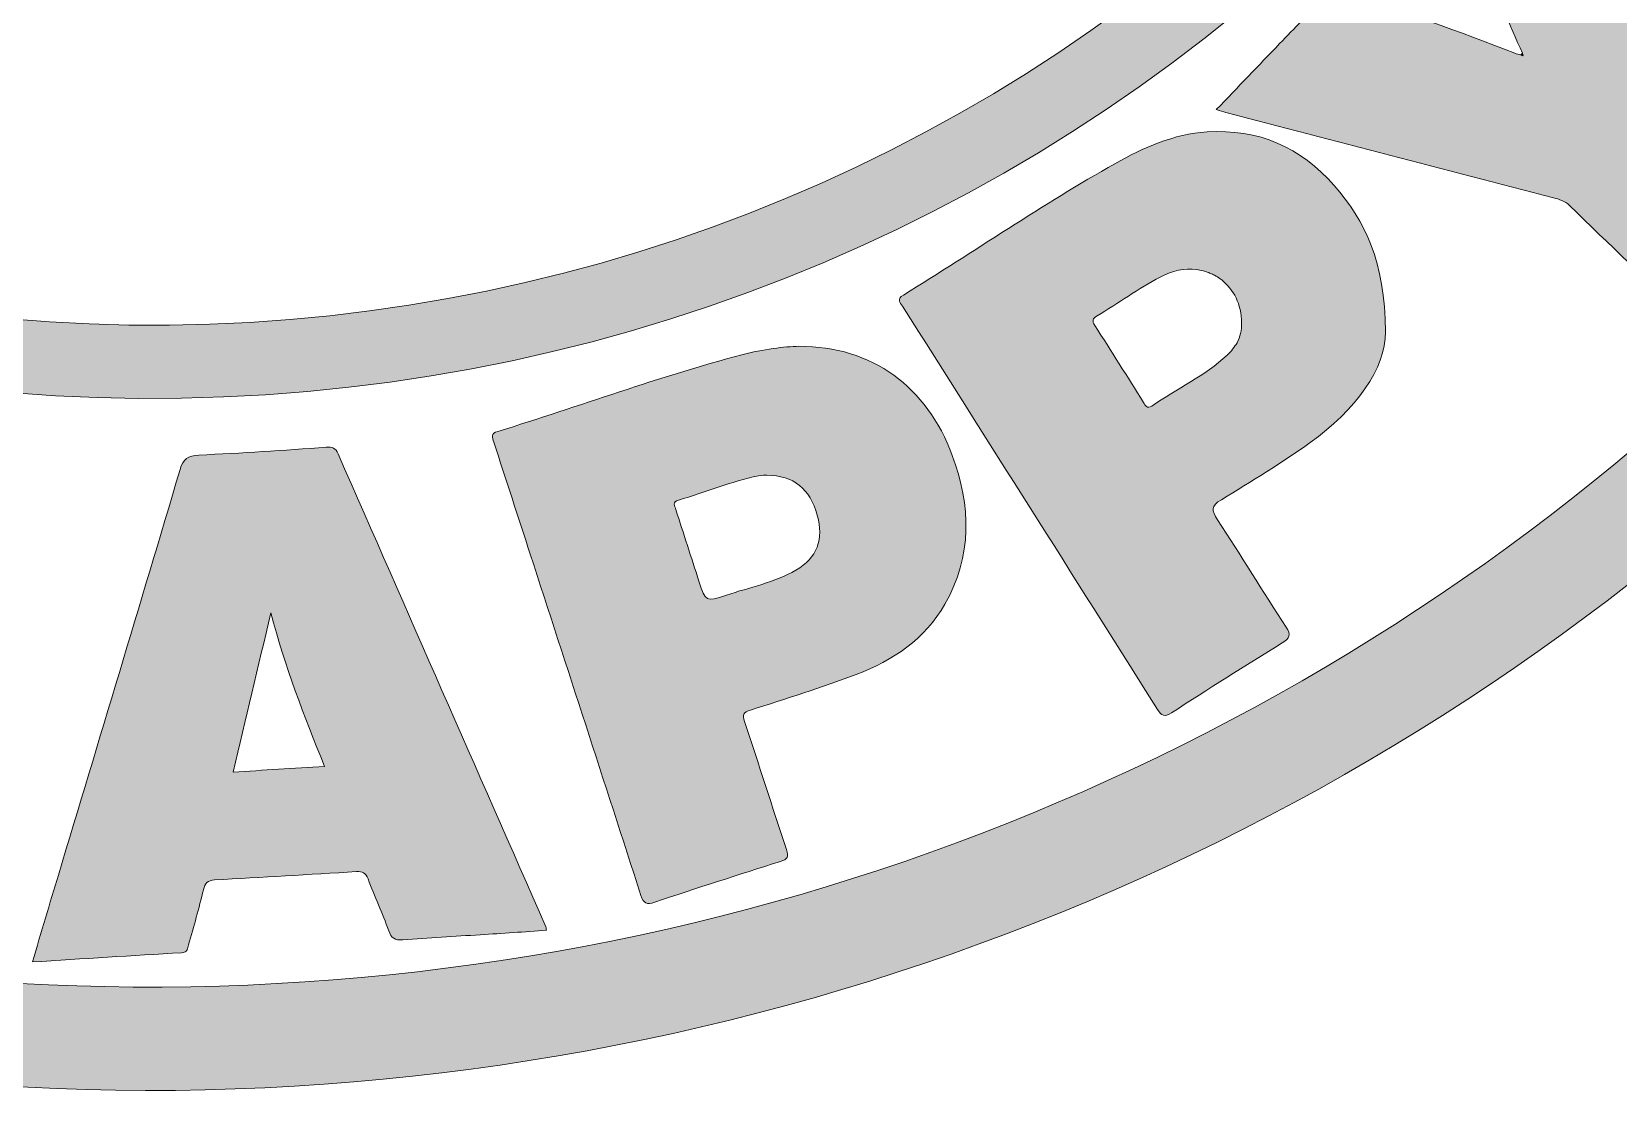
# Model space of a CAD drawing. Extents: x 605 to 1358, y -1353 to -598.
# Drawn here: x 962.8 to 1212.9, y -1352.7 to -1182.9 of the extents above; entities that cross this region are included whole.
import ezdxf

# ---------------------------------------------------------------- set-up
doc = ezdxf.new("R2010")
doc.units = 0
doc.header["$MEASUREMENT"] = 0
doc.layers.add('katman 1', color=7, linetype='Continuous')

# ---------------------------------------------------------------- blocks, each defined once
blk = doc.blocks.new('block 3')
at = {"layer": 'katman 1', "true_color": 0x019245}
h = blk.add_hatch(color=114, dxfattribs=at)
h.dxf.hatch_style = 2
edge = h.paths.add_edge_path()
edge.add_spline(control_points=[(1358, -973.69), (1356.44, -1196.09), (1178.07, -1352.72), (975.94, -1349.87), (778.88, -1347.08), (605.19, -1183.68), (607.86, -971.9), (610.63, -751.49), (787.99, -599.64), (984.27, -599.02), (1176.5, -598.42), (1357.78, -755.34), (1358, -973.69)], knot_values=[0, 0, 0, 0, 1, 1, 1, 2, 2, 2, 3, 3, 3, 4, 4, 4, 4], degree=3, periodic=1)
edge = h.paths.add_edge_path()
edge.add_spline(control_points=[(984.3, -615.31), (794.83, -615.85), (625.67, -763.08), (624.1, -974.09), (622.6, -1174.7), (787.84, -1332.32), (978.77, -1333.59), (1172.47, -1334.87), (1337.84, -1185.28), (1341.53, -979.6), (1345.3, -768.94), (1170.95, -614.76), (984.3, -615.31)], knot_values=[0, 0, 0, 0, 1, 1, 1, 2, 2, 2, 3, 3, 3, 4, 4, 4, 4], degree=3, periodic=1)
h = blk.add_hatch(color=114, dxfattribs=at)
h.dxf.hatch_style = 2
edge = h.paths.add_edge_path()
edge.add_spline(control_points=[(716.8, -975.76), (717.46, -817.33), (844.55, -707.15), (986.63, -708.22), (1123.63, -709.25), (1251.68, -822.63), (1248.77, -978.51), (1245.91, -1131.71), (1122.65, -1241.81), (979.66, -1240.73), (838.75, -1239.68), (716.87, -1123.97), (716.8, -975.76)], knot_values=[0, 0, 0, 0, 1, 1, 1, 2, 2, 2, 3, 3, 3, 4, 4, 4, 4], degree=3, periodic=1)
edge = h.paths.add_edge_path()
edge.add_spline(control_points=[(728.45, -975.71), (728.16, -1116.35), (844.05, -1227.18), (978.06, -1229.15), (1114.75, -1231.16), (1235.25, -1125.75), (1237.21, -976.88), (1239.16, -827.89), (1116.54, -721.68), (988.23, -719.82), (851.58, -717.84), (728.7, -824.15), (728.45, -975.71)], knot_values=[0, 0, 0, 0, 1, 1, 1, 2, 2, 2, 3, 3, 3, 4, 4, 4, 4], degree=3, periodic=1)
h = blk.add_hatch(color=114, dxfattribs=at)
h.dxf.hatch_style = 2
edge = h.paths.add_edge_path()
edge.add_spline(control_points=[(1197.83, -1186.26), (1193.68, -1177.21), (1190.31, -1167.84), (1186.92, -1158.49), (1186.5, -1157.34), (1186.55, -1156.62), (1187.49, -1155.66), (1192.87, -1150.19), (1198.14, -1144.62), (1203.47, -1139.1), (1203.8, -1138.75), (1204.06, -1138.24), (1204.77, -1138.2), (1207.38, -1146.71), (1209.97, -1155.23), (1212.59, -1163.75), (1215.35, -1172.78), (1218.14, -1181.8), (1220.86, -1190.84), (1221.22, -1192.06), (1221.83, -1193), (1222.73, -1193.86), (1228.73, -1199.61), (1234.69, -1205.4), (1240.71, -1211.13), (1241.49, -1211.88), (1241.8, -1212.23), (1240.87, -1213.17), (1235.98, -1218.13), (1231.15, -1223.15), (1226.37, -1228.22), (1225.43, -1229.22), (1224.89, -1229.33), (1223.85, -1228.31), (1217.69, -1222.27), (1211.43, -1216.32), (1205.25, -1210.3), (1204.5, -1209.58), (1203.65, -1209.32), (1202.72, -1209.08), (1185.5, -1204.6), (1168.27, -1200.12), (1151.04, -1195.63), (1150.61, -1195.52), (1150.19, -1195.37), (1149.55, -1195.17), (1152.95, -1191.63), (1156.24, -1188.19), (1159.54, -1184.76), (1161.84, -1182.36), (1164.21, -1180.02), (1166.42, -1177.53), (1167.5, -1176.31), (1168.42, -1176.05), (1170, -1176.62), (1178.89, -1179.79), (1187.86, -1182.77), (1196.62, -1186.29), (1196.91, -1186.41), (1197.23, -1186.45), (1197.54, -1186.53), (1197.67, -1186.58), (1197.79, -1186.63), (1197.92, -1186.69), (1197.88, -1186.55), (1197.85, -1186.41), (1197.83, -1186.26)], knot_values=[0, 0, 0, 0, 1, 1, 1, 2, 2, 2, 3, 3, 3, 4, 4, 4, 5, 5, 5, 6, 6, 6, 7, 7, 7, 8, 8, 8, 9, 9, 9, 10, 10, 10, 11, 11, 11, 12, 12, 12, 13, 13, 13, 14, 14, 14, 15, 15, 15, 16, 16, 16, 17, 17, 17, 18, 18, 18, 19, 19, 19, 20, 20, 20, 21, 21, 21, 22, 22, 22, 22], degree=3, periodic=1)
at = {"layer": 'katman 1', "true_color": 0xfdfdfd}
h = blk.add_hatch(color=7, dxfattribs=at)
h.dxf.hatch_style = 2
edge = h.paths.add_edge_path()
edge.add_spline(control_points=[(1197.83, -1186.26), (1197.85, -1186.41), (1197.88, -1186.55), (1197.9, -1186.7), (1197.77, -1186.65), (1197.65, -1186.59), (1197.52, -1186.53), (1197.62, -1186.45), (1197.73, -1186.35), (1197.83, -1186.26)], knot_values=[0, 0, 0, 0, 1, 1, 1, 2, 2, 2, 3, 3, 3, 3], degree=3, periodic=1)
at = {"layer": 'katman 1', "true_color": 0x019245}
h = blk.add_hatch(color=114, dxfattribs=at)
h.dxf.hatch_style = 2
edge = h.paths.add_edge_path()
edge.add_spline(control_points=[(1168.14, -1207.16), (1162.87, -1201.11), (1156.17, -1198.16), (1148.1, -1198.69), (1142.82, -1199.03), (1138.07, -1201.16), (1133.56, -1203.71), (1122.15, -1210.14), (1111.36, -1217.58), (1100.21, -1224.42), (1099.1, -1225.1), (1099.68, -1225.57), (1100.07, -1226.18), (1113.49, -1247.39), (1126.9, -1268.59), (1140.29, -1289.81), (1140.95, -1290.86), (1141.39, -1291.03), (1142.48, -1290.33), (1148.27, -1286.59), (1154.1, -1282.9), (1159.96, -1279.28), (1161.14, -1278.55), (1161.37, -1278.06), (1160.55, -1276.81), (1156.89, -1271.19), (1153.4, -1265.47), (1149.73, -1259.86), (1148.77, -1258.4), (1148.68, -1257.71), (1150.35, -1256.71), (1155.1, -1253.83), (1159.85, -1250.92), (1164.35, -1247.69), (1171.48, -1242.58), (1176.32, -1236.03), (1176.23, -1230.22), (1176.16, -1219.11), (1173.02, -1212.74), (1168.14, -1207.16)], knot_values=[0, 0, 0, 0, 1, 1, 1, 2, 2, 2, 3, 3, 3, 4, 4, 4, 5, 5, 5, 6, 6, 6, 7, 7, 7, 8, 8, 8, 9, 9, 9, 10, 10, 10, 11, 11, 11, 12, 12, 12, 13, 13, 13, 13], degree=3, periodic=1)
edge = h.paths.add_edge_path()
edge.add_spline(control_points=[(1152.82, -1231.94), (1152.42, -1232.65), (1151.89, -1233.3), (1151.26, -1233.9), (1147.72, -1237.19), (1143.32, -1239.22), (1139.38, -1241.94), (1138.63, -1242.46), (1138.38, -1241.83), (1138.08, -1241.36), (1135.52, -1237.31), (1132.98, -1233.24), (1130.39, -1229.22), (1129.9, -1228.48), (1130.07, -1228.14), (1130.75, -1227.72), (1134.07, -1225.69), (1137.27, -1223.43), (1140.69, -1221.58), (1142.63, -1220.53), (1144.61, -1220.18), (1146.41, -1220.41), (1146.77, -1220.45), (1147.13, -1220.52), (1147.47, -1220.61), (1147.77, -1220.68), (1148.06, -1220.78), (1148.35, -1220.89), (1148.45, -1220.93), (1148.53, -1220.97), (1148.63, -1221), (1148.85, -1221.1), (1149.06, -1221.2), (1149.27, -1221.31), (1149.58, -1221.48), (1149.89, -1221.66), (1150.18, -1221.88), (1150.25, -1221.93), (1150.33, -1221.99), (1150.4, -1222.04), (1152.29, -1223.53), (1153.52, -1225.89), (1153.53, -1228.81), (1153.58, -1229.98), (1153.31, -1231.02), (1152.82, -1231.94)], knot_values=[0, 0, 0, 0, 1, 1, 1, 2, 2, 2, 3, 3, 3, 4, 4, 4, 5, 5, 5, 6, 6, 6, 7, 7, 7, 8, 8, 8, 9, 9, 9, 10, 10, 10, 11, 11, 11, 12, 12, 12, 13, 13, 13, 14, 14, 14, 15, 15, 15, 15], degree=3, periodic=1)
h = blk.add_hatch(color=114, dxfattribs=at)
h.dxf.hatch_style = 2
edge = h.paths.add_edge_path()
edge.add_spline(control_points=[(1107.91, -1249.72), (1103.89, -1238.89), (1095.37, -1232.51), (1083.7, -1232.51), (1081.51, -1232.54), (1078.08, -1232.98), (1074.74, -1233.85), (1061.71, -1237.26), (1049.1, -1242), (1036.24, -1245.94), (1035.12, -1246.28), (1035.34, -1246.84), (1035.61, -1247.64), (1037.54, -1253.51), (1039.44, -1259.4), (1041.36, -1265.28), (1047.19, -1283.23), (1053.03, -1301.18), (1058.82, -1319.14), (1059.25, -1320.46), (1059.74, -1320.62), (1060.99, -1320.21), (1067.58, -1318), (1074.2, -1315.87), (1080.83, -1313.77), (1081.91, -1313.43), (1082.16, -1313.06), (1081.77, -1311.89), (1079.52, -1305.18), (1077.4, -1298.43), (1075.17, -1291.72), (1074.82, -1290.66), (1074.93, -1290.26), (1076.1, -1289.89), (1081.69, -1288.11), (1087.3, -1286.36), (1092.78, -1284.27), (1098.55, -1282.07), (1103.61, -1278.72), (1106.76, -1273.18), (1111.07, -1265.59), (1110.87, -1257.7), (1107.91, -1249.72)], knot_values=[0, 0, 0, 0, 1, 1, 1, 2, 2, 2, 3, 3, 3, 4, 4, 4, 5, 5, 5, 6, 6, 6, 7, 7, 7, 8, 8, 8, 9, 9, 9, 10, 10, 10, 11, 11, 11, 12, 12, 12, 13, 13, 13, 14, 14, 14, 14], degree=3, periodic=1)
edge = h.paths.add_edge_path()
edge.add_spline(control_points=[(1083.25, -1267.82), (1079.84, -1269.78), (1075.97, -1270.53), (1072.3, -1271.77), (1069.01, -1272.88), (1069.01, -1272.85), (1067.96, -1269.57), (1066.76, -1265.8), (1065.54, -1262.04), (1064.33, -1258.28), (1064.14, -1257.7), (1063.72, -1257.06), (1064.72, -1256.77), (1068.94, -1255.54), (1073.02, -1253.84), (1077.34, -1252.93), (1077.89, -1252.81), (1078.48, -1252.86), (1078.65, -1252.86), (1082.92, -1252.86), (1085.49, -1255), (1086.63, -1259.16), (1087.69, -1262.98), (1086.62, -1265.88), (1083.25, -1267.82)], knot_values=[0, 0, 0, 0, 1, 1, 1, 2, 2, 2, 3, 3, 3, 4, 4, 4, 5, 5, 5, 6, 6, 6, 7, 7, 7, 8, 8, 8, 8], degree=3, periodic=1)
h = blk.add_hatch(color=114, dxfattribs=at)
h.dxf.hatch_style = 2
edge = h.paths.add_edge_path()
edge.add_spline(control_points=[(1043.84, -1324.1), (1032.91, -1299.23), (1021.97, -1274.36), (1011.07, -1249.49), (1010.66, -1248.53), (1010.15, -1248.37), (1009.2, -1248.44), (1002.51, -1248.9), (995.82, -1249.38), (989.12, -1249.67), (987.35, -1249.75), (986.64, -1250.29), (986.14, -1251.97), (979.79, -1273.3), (973.36, -1294.61), (966.95, -1315.92), (965.59, -1320.42), (964.26, -1324.93), (962.85, -1329.64), (970.85, -1329.13), (978.61, -1328.63), (986.39, -1328.19), (987.35, -1328.14), (987.33, -1327.48), (987.49, -1326.92), (988.3, -1324.03), (989.14, -1321.16), (989.82, -1318.24), (990.06, -1317.17), (990.48, -1316.76), (991.57, -1316.7), (999.03, -1316.29), (1006.49, -1315.85), (1013.95, -1315.37), (1014.92, -1315.31), (1015.42, -1315.58), (1015.78, -1316.54), (1016.8, -1319.29), (1018.05, -1321.96), (1019.05, -1324.71), (1019.47, -1325.9), (1020.04, -1326.23), (1021.25, -1326.13), (1025.32, -1325.81), (1029.41, -1325.61), (1033.49, -1325.34), (1036.96, -1325.12), (1040.43, -1324.88), (1043.92, -1324.64), (1043.87, -1324.34), (1043.88, -1324.21), (1043.84, -1324.1)], knot_values=[0, 0, 0, 0, 1, 1, 1, 2, 2, 2, 3, 3, 3, 4, 4, 4, 5, 5, 5, 6, 6, 6, 7, 7, 7, 8, 8, 8, 9, 9, 9, 10, 10, 10, 11, 11, 11, 12, 12, 12, 13, 13, 13, 14, 14, 14, 15, 15, 15, 16, 16, 16, 17, 17, 17, 17], degree=3, periodic=1)
edge = h.paths.add_edge_path()
edge.add_spline(control_points=[(994.53, -1299.68), (996.5, -1291.34), (998.43, -1283.13), (1000.46, -1274.55), (1002.68, -1283.02), (1005.7, -1290.79), (1008.93, -1298.79), (1003.98, -1299.1), (999.34, -1299.38), (994.53, -1299.68)], knot_values=[0, 0, 0, 0, 1, 1, 1, 2, 2, 2, 3, 3, 3, 3], degree=3, periodic=1)
at = {"layer": 'katman 1', "lineweight": 0}
for points, knots in [([(1358, -973.69), (1356.44, -1196.09), (1178.07, -1352.72), (975.94, -1349.87), (778.88, -1347.08), (605.19, -1183.68), (607.86, -971.9), (610.63, -751.49), (787.99, -599.64), (984.27, -599.02), (1176.5, -598.42), (1357.78, -755.34), (1358, -973.69)], [0, 0, 0, 0, 1, 1, 1, 2, 2, 2, 3, 3, 3, 4, 4, 4, 4]), ([(984.3, -615.31), (794.83, -615.85), (625.67, -763.08), (624.1, -974.09), (622.6, -1174.7), (787.84, -1332.32), (978.77, -1333.59), (1172.47, -1334.87), (1337.84, -1185.28), (1341.53, -979.6), (1345.3, -768.94), (1170.95, -614.76), (984.3, -615.31)], [0, 0, 0, 0, 1, 1, 1, 2, 2, 2, 3, 3, 3, 4, 4, 4, 4]), ([(716.8, -975.76), (717.46, -817.33), (844.55, -707.15), (986.63, -708.22), (1123.63, -709.25), (1251.68, -822.63), (1248.77, -978.51), (1245.91, -1131.71), (1122.65, -1241.81), (979.66, -1240.73), (838.75, -1239.68), (716.87, -1123.97), (716.8, -975.76)], [0, 0, 0, 0, 1, 1, 1, 2, 2, 2, 3, 3, 3, 4, 4, 4, 4]), ([(728.45, -975.71), (728.16, -1116.35), (844.05, -1227.18), (978.06, -1229.15), (1114.75, -1231.16), (1235.25, -1125.75), (1237.21, -976.88), (1239.16, -827.89), (1116.54, -721.68), (988.23, -719.82), (851.58, -717.84), (728.7, -824.15), (728.45, -975.71)], [0, 0, 0, 0, 1, 1, 1, 2, 2, 2, 3, 3, 3, 4, 4, 4, 4]), ([(1197.83, -1186.26), (1193.68, -1177.21), (1190.31, -1167.84), (1186.92, -1158.49), (1186.5, -1157.34), (1186.55, -1156.62), (1187.49, -1155.66), (1192.87, -1150.19), (1198.14, -1144.62), (1203.47, -1139.1), (1203.8, -1138.75), (1204.06, -1138.24), (1204.77, -1138.2), (1207.38, -1146.71), (1209.97, -1155.23), (1212.59, -1163.75), (1215.35, -1172.78), (1218.14, -1181.8), (1220.86, -1190.84), (1221.22, -1192.06), (1221.83, -1193), (1222.73, -1193.86), (1228.73, -1199.61), (1234.69, -1205.4), (1240.71, -1211.13), (1241.49, -1211.88), (1241.8, -1212.23), (1240.87, -1213.17), (1235.98, -1218.13), (1231.15, -1223.15), (1226.37, -1228.22), (1225.43, -1229.22), (1224.89, -1229.33), (1223.85, -1228.31), (1217.69, -1222.27), (1211.43, -1216.32), (1205.25, -1210.3), (1204.5, -1209.58), (1203.65, -1209.32), (1202.72, -1209.08), (1185.5, -1204.6), (1168.27, -1200.12), (1151.04, -1195.63), (1150.61, -1195.52), (1150.19, -1195.37), (1149.55, -1195.17), (1152.95, -1191.63), (1156.24, -1188.19), (1159.54, -1184.76), (1161.84, -1182.36), (1164.21, -1180.02), (1166.42, -1177.53), (1167.5, -1176.31), (1168.42, -1176.05), (1170, -1176.62), (1178.89, -1179.79), (1187.86, -1182.77), (1196.62, -1186.29), (1196.91, -1186.41), (1197.23, -1186.45), (1197.54, -1186.53), (1197.67, -1186.58), (1197.79, -1186.63), (1197.92, -1186.69), (1197.88, -1186.55), (1197.85, -1186.41), (1197.83, -1186.26)], [0, 0, 0, 0, 1, 1, 1, 2, 2, 2, 3, 3, 3, 4, 4, 4, 5, 5, 5, 6, 6, 6, 7, 7, 7, 8, 8, 8, 9, 9, 9, 10, 10, 10, 11, 11, 11, 12, 12, 12, 13, 13, 13, 14, 14, 14, 15, 15, 15, 16, 16, 16, 17, 17, 17, 18, 18, 18, 19, 19, 19, 20, 20, 20, 21, 21, 21, 22, 22, 22, 22]), ([(1197.83, -1186.26), (1197.85, -1186.41), (1197.88, -1186.55), (1197.9, -1186.7), (1197.77, -1186.65), (1197.65, -1186.59), (1197.52, -1186.53), (1197.62, -1186.45), (1197.73, -1186.35), (1197.83, -1186.26)], [0, 0, 0, 0, 1, 1, 1, 2, 2, 2, 3, 3, 3, 3]), ([(1168.14, -1207.16), (1162.87, -1201.11), (1156.17, -1198.16), (1148.1, -1198.69), (1142.82, -1199.03), (1138.07, -1201.16), (1133.56, -1203.71), (1122.15, -1210.14), (1111.36, -1217.58), (1100.21, -1224.42), (1099.1, -1225.1), (1099.68, -1225.57), (1100.07, -1226.18), (1113.49, -1247.39), (1126.9, -1268.59), (1140.29, -1289.81), (1140.95, -1290.86), (1141.39, -1291.03), (1142.48, -1290.33), (1148.27, -1286.59), (1154.1, -1282.9), (1159.96, -1279.28), (1161.14, -1278.55), (1161.37, -1278.06), (1160.55, -1276.81), (1156.89, -1271.19), (1153.4, -1265.47), (1149.73, -1259.86), (1148.77, -1258.4), (1148.68, -1257.71), (1150.35, -1256.71), (1155.1, -1253.83), (1159.85, -1250.92), (1164.35, -1247.69), (1171.48, -1242.58), (1176.32, -1236.03), (1176.23, -1230.22), (1176.16, -1219.11), (1173.02, -1212.74), (1168.14, -1207.16)], [0, 0, 0, 0, 1, 1, 1, 2, 2, 2, 3, 3, 3, 4, 4, 4, 5, 5, 5, 6, 6, 6, 7, 7, 7, 8, 8, 8, 9, 9, 9, 10, 10, 10, 11, 11, 11, 12, 12, 12, 13, 13, 13, 13]), ([(1152.82, -1231.94), (1152.42, -1232.65), (1151.89, -1233.3), (1151.26, -1233.9), (1147.72, -1237.19), (1143.32, -1239.22), (1139.38, -1241.94), (1138.63, -1242.46), (1138.38, -1241.83), (1138.08, -1241.36), (1135.52, -1237.31), (1132.98, -1233.24), (1130.39, -1229.22), (1129.9, -1228.48), (1130.07, -1228.14), (1130.75, -1227.72), (1134.07, -1225.69), (1137.27, -1223.43), (1140.69, -1221.58), (1142.63, -1220.53), (1144.61, -1220.18), (1146.41, -1220.41), (1146.77, -1220.45), (1147.13, -1220.52), (1147.47, -1220.61), (1147.77, -1220.68), (1148.06, -1220.78), (1148.35, -1220.89), (1148.45, -1220.93), (1148.53, -1220.97), (1148.63, -1221), (1148.85, -1221.1), (1149.06, -1221.2), (1149.27, -1221.31), (1149.58, -1221.48), (1149.89, -1221.66), (1150.18, -1221.88), (1150.25, -1221.93), (1150.33, -1221.99), (1150.4, -1222.04), (1152.29, -1223.53), (1153.52, -1225.89), (1153.53, -1228.81), (1153.58, -1229.98), (1153.31, -1231.02), (1152.82, -1231.94)], [0, 0, 0, 0, 1, 1, 1, 2, 2, 2, 3, 3, 3, 4, 4, 4, 5, 5, 5, 6, 6, 6, 7, 7, 7, 8, 8, 8, 9, 9, 9, 10, 10, 10, 11, 11, 11, 12, 12, 12, 13, 13, 13, 14, 14, 14, 15, 15, 15, 15]), ([(1107.91, -1249.72), (1103.89, -1238.89), (1095.37, -1232.51), (1083.7, -1232.51), (1081.51, -1232.54), (1078.08, -1232.98), (1074.74, -1233.85), (1061.71, -1237.26), (1049.1, -1242), (1036.24, -1245.94), (1035.12, -1246.28), (1035.34, -1246.84), (1035.61, -1247.64), (1037.54, -1253.51), (1039.44, -1259.4), (1041.36, -1265.28), (1047.19, -1283.23), (1053.03, -1301.18), (1058.82, -1319.14), (1059.25, -1320.46), (1059.74, -1320.62), (1060.99, -1320.21), (1067.58, -1318), (1074.2, -1315.87), (1080.83, -1313.77), (1081.91, -1313.43), (1082.16, -1313.06), (1081.77, -1311.89), (1079.52, -1305.18), (1077.4, -1298.43), (1075.17, -1291.72), (1074.82, -1290.66), (1074.93, -1290.26), (1076.1, -1289.89), (1081.69, -1288.11), (1087.3, -1286.36), (1092.78, -1284.27), (1098.55, -1282.07), (1103.61, -1278.72), (1106.76, -1273.18), (1111.07, -1265.59), (1110.87, -1257.7), (1107.91, -1249.72)], [0, 0, 0, 0, 1, 1, 1, 2, 2, 2, 3, 3, 3, 4, 4, 4, 5, 5, 5, 6, 6, 6, 7, 7, 7, 8, 8, 8, 9, 9, 9, 10, 10, 10, 11, 11, 11, 12, 12, 12, 13, 13, 13, 14, 14, 14, 14]), ([(1043.84, -1324.1), (1032.91, -1299.23), (1021.97, -1274.36), (1011.07, -1249.49), (1010.66, -1248.53), (1010.15, -1248.37), (1009.2, -1248.44), (1002.51, -1248.9), (995.82, -1249.38), (989.12, -1249.67), (987.35, -1249.75), (986.64, -1250.29), (986.14, -1251.97), (979.79, -1273.3), (973.36, -1294.61), (966.95, -1315.92), (965.59, -1320.42), (964.26, -1324.93), (962.85, -1329.64), (970.85, -1329.13), (978.61, -1328.63), (986.39, -1328.19), (987.35, -1328.14), (987.33, -1327.48), (987.49, -1326.92), (988.3, -1324.03), (989.14, -1321.16), (989.82, -1318.24), (990.06, -1317.17), (990.48, -1316.76), (991.57, -1316.7), (999.03, -1316.29), (1006.49, -1315.85), (1013.95, -1315.37), (1014.92, -1315.31), (1015.42, -1315.58), (1015.78, -1316.54), (1016.8, -1319.29), (1018.05, -1321.96), (1019.05, -1324.71), (1019.47, -1325.9), (1020.04, -1326.23), (1021.25, -1326.13), (1025.32, -1325.81), (1029.41, -1325.61), (1033.49, -1325.34), (1036.96, -1325.12), (1040.43, -1324.88), (1043.92, -1324.64), (1043.87, -1324.34), (1043.88, -1324.21), (1043.84, -1324.1)], [0, 0, 0, 0, 1, 1, 1, 2, 2, 2, 3, 3, 3, 4, 4, 4, 5, 5, 5, 6, 6, 6, 7, 7, 7, 8, 8, 8, 9, 9, 9, 10, 10, 10, 11, 11, 11, 12, 12, 12, 13, 13, 13, 14, 14, 14, 15, 15, 15, 16, 16, 16, 17, 17, 17, 17]), ([(1083.25, -1267.82), (1079.84, -1269.78), (1075.97, -1270.53), (1072.3, -1271.77), (1069.01, -1272.88), (1069.01, -1272.85), (1067.96, -1269.57), (1066.76, -1265.8), (1065.54, -1262.04), (1064.33, -1258.28), (1064.14, -1257.7), (1063.72, -1257.06), (1064.72, -1256.77), (1068.94, -1255.54), (1073.02, -1253.84), (1077.34, -1252.93), (1077.89, -1252.81), (1078.48, -1252.86), (1078.65, -1252.86), (1082.92, -1252.86), (1085.49, -1255), (1086.63, -1259.16), (1087.69, -1262.98), (1086.62, -1265.88), (1083.25, -1267.82)], [0, 0, 0, 0, 1, 1, 1, 2, 2, 2, 3, 3, 3, 4, 4, 4, 5, 5, 5, 6, 6, 6, 7, 7, 7, 8, 8, 8, 8]), ([(994.53, -1299.68), (996.5, -1291.34), (998.43, -1283.13), (1000.46, -1274.55), (1002.68, -1283.02), (1005.7, -1290.79), (1008.93, -1298.79), (1003.98, -1299.1), (999.34, -1299.38), (994.53, -1299.68)], [0, 0, 0, 0, 1, 1, 1, 2, 2, 2, 3, 3, 3, 3])]:
    blk.add_open_spline(points, degree=3, knots=knots, dxfattribs=at)
blk = doc.blocks.new('block 2')
at = {"layer": 'katman 1'}
blk.add_blockref('block 3', (0, 0), dxfattribs=at)

msp = doc.modelspace()

# ---------------------------------------------------------------- block references
at = {"layer": 'katman 1'}
msp.add_blockref('block 2', (0, 0), dxfattribs=at)

doc.saveas('drawing.dxf')
